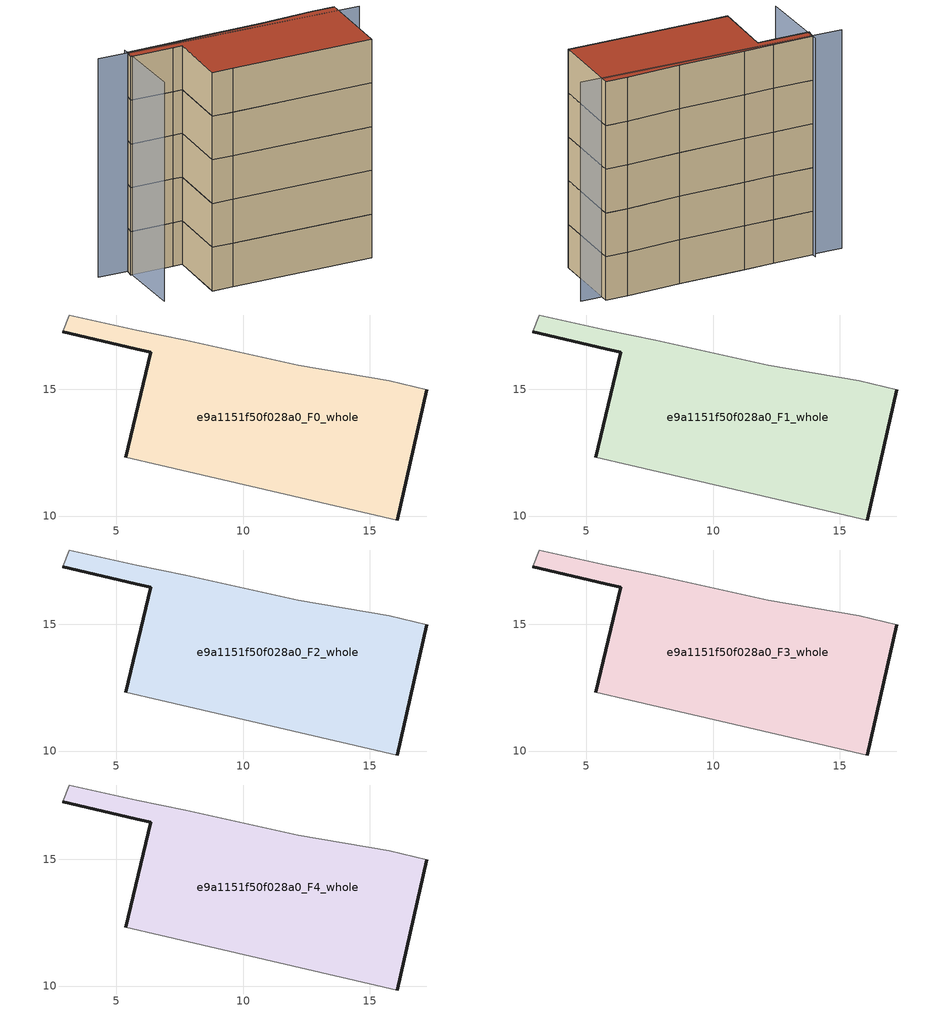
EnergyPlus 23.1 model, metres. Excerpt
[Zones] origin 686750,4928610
e9a1151f50f028a0_F0_whole
 floor ground (EU_floor_Construction): 16.1,9.84 17.26,14.98 15.78,15.34 12.19,15.96 7.74,16.93 5.81,17.33 3.13,17.94 2.88,17.28 5.75,16.61 6.35,16.47 5.38,12.31 6.73,12 z0
 wall outside (EU_wall_Construction): 17.26,14.98 16.1,9.84 / 5.38,12.31 6.35,16.47 5.75,16.61 2.88,17.28 z0:3
 wall adiabatic (EU_wall_Construction): 16.1,9.84 6.73,12 5.38,12.31 / 2.88,17.28 3.13,17.94 5.81,17.33 7.74,16.93 12.19,15.96 15.78,15.34 17.26,14.98 z0:3
e9a1151f50f028a0_F1_whole
 floor to e9a1151f50f028a0_F0_whole (EU_floor_Construction): 16.1,9.84 17.26,14.98 15.78,15.34 12.19,15.96 7.74,16.93 5.81,17.33 3.13,17.94 2.88,17.28 5.75,16.61 6.35,16.47 5.38,12.31 6.73,12 z3
 wall outside (EU_wall_Construction): 17.26,14.98 16.1,9.84 / 5.38,12.31 6.35,16.47 5.75,16.61 2.88,17.28 z3:6
 wall adiabatic (EU_wall_Construction): 16.1,9.84 6.73,12 5.38,12.31 / 2.88,17.28 3.13,17.94 5.81,17.33 7.74,16.93 12.19,15.96 15.78,15.34 17.26,14.98 z3:6
e9a1151f50f028a0_F2_whole
 floor to e9a1151f50f028a0_F1_whole (EU_floor_Construction): 16.1,9.84 17.26,14.98 15.78,15.34 12.19,15.96 7.74,16.93 5.81,17.33 3.13,17.94 2.88,17.28 5.75,16.61 6.35,16.47 5.38,12.31 6.73,12 z6
 wall outside (EU_wall_Construction): 17.26,14.98 16.1,9.84 / 5.38,12.31 6.35,16.47 5.75,16.61 2.88,17.28 z6:9
 wall adiabatic (EU_wall_Construction): 16.1,9.84 6.73,12 5.38,12.31 / 2.88,17.28 3.13,17.94 5.81,17.33 7.74,16.93 12.19,15.96 15.78,15.34 17.26,14.98 z6:9
e9a1151f50f028a0_F3_whole
 floor to e9a1151f50f028a0_F2_whole (EU_floor_Construction): 16.1,9.84 17.26,14.98 15.78,15.34 12.19,15.96 7.74,16.93 5.81,17.33 3.13,17.94 2.88,17.28 5.75,16.61 6.35,16.47 5.38,12.31 6.73,12 z9
 wall outside (EU_wall_Construction): 17.26,14.98 16.1,9.84 / 5.38,12.31 6.35,16.47 5.75,16.61 2.88,17.28 z9:12
 wall adiabatic (EU_wall_Construction): 16.1,9.84 6.73,12 5.38,12.31 / 2.88,17.28 3.13,17.94 5.81,17.33 7.74,16.93 12.19,15.96 15.78,15.34 17.26,14.98 z9:12
e9a1151f50f028a0_F4_whole
 floor to e9a1151f50f028a0_F3_whole (EU_floor_Construction): 16.1,9.84 17.26,14.98 15.78,15.34 12.19,15.96 7.74,16.93 5.81,17.33 3.13,17.94 2.88,17.28 5.75,16.61 6.35,16.47 5.38,12.31 6.73,12 z12
 wall outside (EU_wall_Construction): 17.26,14.98 16.1,9.84 / 5.38,12.31 6.35,16.47 5.75,16.61 2.88,17.28 z12:15
 wall adiabatic (EU_wall_Construction): 16.1,9.84 6.73,12 5.38,12.31 / 2.88,17.28 3.13,17.94 5.81,17.33 7.74,16.93 12.19,15.96 15.78,15.34 17.26,14.98 z12:15
 roof outside (EU_roof_Construction): 17.26,14.98 16.1,9.84 6.73,12 5.38,12.31 6.35,16.47 5.75,16.61 2.88,17.28 3.13,17.94 5.81,17.33 7.74,16.93 12.19,15.96 15.78,15.34 z15
shading: 3.19,18.25 2.16,13.07 / 18.5,14.08 1.11,18.31 z0:15
[Building]
EU S2 Campaign: North Axis=0; Terrain=City; Solar Distribution=FullExterior
[Site:Location]
Bologna: Latitude=44.5; Longitude=11.25; Time Zone=1; Elevation=37
[SizingPeriod:WeatherFileDays]
AnnualSizingPeriod: Begin Month=1; Begin Day of Month=1; End Month=12; End Day of Month=31; Day of Week for Start Day=Monday; Use Weather File Daylight Saving Period=No; Use Weather File Rain and Snow Indicators=No
[MATERIAL]
EU_InternalMass_Material: Roughness=MediumRough; Thickness=0.1; Conductivity=1; Density=1800; Specific Heat=900; Thermal Absorptance=0.9; Solar Absorptance=0.7; Visible Absorptance=0.7
[MATERIAL:NOMASS] Roughness=MediumRough; Thermal Absorptance=0.9; Solar Absorptance=0.7; Visible Absorptance=0.7
Name | Thermal Resistance
EU_wall_NoMass | 0.779417
EU_roof_NoMass | 0.435466
EU_floor_NoMass | 0.588222
[CONSTRUCTION]
EU_wall_Construction: EU_wall_NoMass
EU_roof_Construction: EU_roof_NoMass
EU_floor_Construction: EU_floor_NoMass
EU_InternalMass_Construction: EU_InternalMass_Material
[ZONE] Type=1; Multiplier=1; Ceiling Height=autocalculate; Volume=176.385; Floor Area=autocalculate; Part of Total Floor Area=Yes
e9a1151f50f028a0_F0_whole; e9a1151f50f028a0_F1_whole; e9a1151f50f028a0_F2_whole; e9a1151f50f028a0_F3_whole; e9a1151f50f028a0_F4_whole
[INTERNALMASS] Construction=EU_InternalMass_Construction; Surface Area=58.7952
Name | Zone or ZoneList
e9a1151f50f028a0_F0_whole_EU_InternalMass | e9a1151f50f028a0_F0_whole
e9a1151f50f028a0_F1_whole_EU_InternalMass | e9a1151f50f028a0_F1_whole
e9a1151f50f028a0_F2_whole_EU_InternalMass | e9a1151f50f028a0_F2_whole
e9a1151f50f028a0_F3_whole_EU_InternalMass | e9a1151f50f028a0_F3_whole
e9a1151f50f028a0_F4_whole_EU_InternalMass | e9a1151f50f028a0_F4_whole
[OTHEREQUIPMENT] Fuel Type=Electricity; Design Level Calculation Method=Watts/Area; Power per Zone Floor Area=1; Fraction Latent=0; Fraction Radiant=0; Fraction Lost=0; Carbon Dioxide Generation Rate=0; EndUse Subcategory=EU_Step8_InternalGains
Name | Zone or ZoneList or Space or SpaceList | Schedule
EU_Step8_InternalGain_e9a1151f50f028a0_F0_whole_f000 | e9a1151f50f028a0_F0_whole | EU_Step8_GainSchedule_e9a1151f50f028a0_F0_whole_f000
EU_Step8_InternalGain_e9a1151f50f028a0_F1_whole_f000 | e9a1151f50f028a0_F1_whole | EU_Step8_GainSchedule_e9a1151f50f028a0_F1_whole_f000
EU_Step8_InternalGain_e9a1151f50f028a0_F2_whole_f000 | e9a1151f50f028a0_F2_whole | EU_Step8_GainSchedule_e9a1151f50f028a0_F2_whole_f000
EU_Step8_InternalGain_e9a1151f50f028a0_F3_whole_f000 | e9a1151f50f028a0_F3_whole | EU_Step8_GainSchedule_e9a1151f50f028a0_F3_whole_f000
EU_Step8_InternalGain_e9a1151f50f028a0_F4_whole_f000 | e9a1151f50f028a0_F4_whole | EU_Step8_GainSchedule_e9a1151f50f028a0_F4_whole_f000
[ZONEVENTILATION:DESIGNFLOWRATE] Schedule=EU_AlwaysOn; Design Flow Rate Calculation Method=AirChanges/Hour; Air Changes per Hour=0.712058; Ventilation Type=Natural; Fan Pressure Rise=0; Fan Total Efficiency=1; Constant Term Coefficient=1; Temperature Term Coefficient=0; Velocity Term Coefficient=0; Velocity Squared Term Coefficient=0; Minimum Indoor Temperature=-100; Maximum Indoor Temperature=100; Delta Temperature=-100; Minimum Outdoor Temperature=-100; Maximum Outdoor Temperature=100; Maximum Wind Speed=40
Name | Zone or ZoneList or Space or SpaceList
EU_ConstantAir_e9a1151f50f028a0_F0_whole | e9a1151f50f028a0_F0_whole
EU_ConstantAir_e9a1151f50f028a0_F1_whole | e9a1151f50f028a0_F1_whole
EU_ConstantAir_e9a1151f50f028a0_F2_whole | e9a1151f50f028a0_F2_whole
EU_ConstantAir_e9a1151f50f028a0_F3_whole | e9a1151f50f028a0_F3_whole
EU_ConstantAir_e9a1151f50f028a0_F4_whole | e9a1151f50f028a0_F4_whole
[HVACTEMPLATE:THERMOSTAT] Constant Heating Setpoint=20; Constant Cooling Setpoint=50
EU_HeatOnly_e9a1151f50f028a0_F0_whole; EU_HeatOnly_e9a1151f50f028a0_F1_whole; EU_HeatOnly_e9a1151f50f028a0_F2_whole; EU_HeatOnly_e9a1151f50f028a0_F3_whole; EU_HeatOnly_e9a1151f50f028a0_F4_whole
[HVACTEMPLATE:ZONE:IDEALLOADSAIRSYSTEM] System Availability Schedule=EU_AlwaysOn; Maximum Heating Supply Air Temperature=50; Minimum Cooling Supply Air Temperature=13; Maximum Heating Supply Air Humidity Ratio=0.0156; Minimum Cooling Supply Air Humidity Ratio=0.0077; Heating Limit=NoLimit; Cooling Limit=NoLimit; Heating Availability Schedule=EU_AlwaysOn; Cooling Availability Schedule=EU_CoolingOff; Dehumidification Control Type=ConstantSensibleHeatRatio; Cooling Sensible Heat Ratio=0.7; Dehumidification Setpoint=60; Humidification Control Type=None; Humidification Setpoint=30; Outdoor Air Method=None; Outdoor Air Flow Rate per Person=0.00944; Outdoor Air Flow Rate per Zone Floor Area=0; Outdoor Air Flow Rate per Zone=0; Demand Controlled Ventilation Type=None; Outdoor Air Economizer Type=NoEconomizer; Heat Recovery Type=None; Sensible Heat Recovery Effectiveness=0.7; Latent Heat Recovery Effectiveness=0.65
Name | Template Thermostat
e9a1151f50f028a0_F0_whole | EU_HeatOnly_e9a1151f50f028a0_F0_whole
e9a1151f50f028a0_F1_whole | EU_HeatOnly_e9a1151f50f028a0_F1_whole
e9a1151f50f028a0_F2_whole | EU_HeatOnly_e9a1151f50f028a0_F2_whole
e9a1151f50f028a0_F3_whole | EU_HeatOnly_e9a1151f50f028a0_F3_whole
e9a1151f50f028a0_F4_whole | EU_HeatOnly_e9a1151f50f028a0_F4_whole
[SIZING:ZONE] Zone Cooling Design Supply Air Temperature Input Method=SupplyAirTemperature; Zone Cooling Design Supply Air Temperature=13; Zone Heating Design Supply Air Temperature Input Method=SupplyAirTemperature; Zone Heating Design Supply Air Temperature=50; Zone Cooling Design Supply Air Humidity Ratio=0.008; Zone Heating Design Supply Air Humidity Ratio=0.008; Cooling Design Air Flow Method=DesignDay; Cooling Design Air Flow Rate=0; Cooling Minimum Air Flow per Zone Floor Area=0.000762; Cooling Minimum Air Flow=0; Cooling Minimum Air Flow Fraction=0.2; Heating Design Air Flow Method=DesignDay; Heating Design Air Flow Rate=0; Heating Maximum Air Flow per Zone Floor Area=0.002032; Heating Maximum Air Flow=0.141576; Heating Maximum Air Flow Fraction=0.3; Account for Dedicated Outdoor Air System=No; Dedicated Outdoor Air System Control Strategy=NeutralSupplyAir; Dedicated Outdoor Air Low Setpoint Temperature for Design=autosize; Dedicated Outdoor Air High Setpoint Temperature for Design=autosize; Zone Load Sizing Method=Sensible Load Only No Latent Load; Zone Latent Cooling Design Supply Air Humidity Ratio Input Method=HumidityRatioDifference; Zone Cooling Design Supply Air Humidity Ratio Difference=0.005; Zone Latent Heating Design Supply Air Humidity Ratio Input Method=HumidityRatioDifference; Zone Humidification Design Supply Air Humidity Ratio Difference=0.005
e9a1151f50f028a0_F0_whole; e9a1151f50f028a0_F1_whole; e9a1151f50f028a0_F2_whole; e9a1151f50f028a0_F3_whole; e9a1151f50f028a0_F4_whole
[SCHEDULE:CONSTANT]
Name | Hourly Value
EU_AlwaysOn | 1
EU_CoolingOff | 0
[SCHEDULE:FILE] Column Number=1; Rows to Skip at Top=0; Number of Hours of Data=8760; Column Separator=Comma; Interpolate to Timestep=No; Minutes per Item=60; Adjust Schedule for Daylight Savings=Yes
Name | File
EU_Step8_GainSchedule_e9a1151f50f028a0_F0_whole_f000 | ../../schedules/e9a1151f50f028a0/e9a1151f50f028a0_F0_whole_f000_gain.csv
EU_Step8_GainSchedule_e9a1151f50f028a0_F1_whole_f000 | ../../schedules/e9a1151f50f028a0/e9a1151f50f028a0_F1_whole_f000_gain.csv
EU_Step8_GainSchedule_e9a1151f50f028a0_F2_whole_f000 | ../../schedules/e9a1151f50f028a0/e9a1151f50f028a0_F2_whole_f000_gain.csv
EU_Step8_GainSchedule_e9a1151f50f028a0_F3_whole_f000 | ../../schedules/e9a1151f50f028a0/e9a1151f50f028a0_F3_whole_f000_gain.csv
EU_Step8_GainSchedule_e9a1151f50f028a0_F4_whole_f000 | ../../schedules/e9a1151f50f028a0/e9a1151f50f028a0_F4_whole_f000_gain.csv
